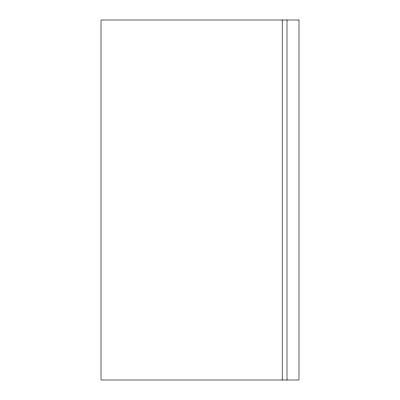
<?xml version="1.0" encoding="UTF-8"?>
<svg xmlns="http://www.w3.org/2000/svg" width="400" height="400" viewBox="0 0 400 400"><rect width="100%" height="100%" fill="white"/><g stroke="black" fill="none" stroke-linecap="round" stroke-linejoin="round"><path stroke-width="0.6" d="M287 20L287 380M282.2 20L282.2 380M299 20L101 20L101 380L299 380L299 20"/></g></svg>
